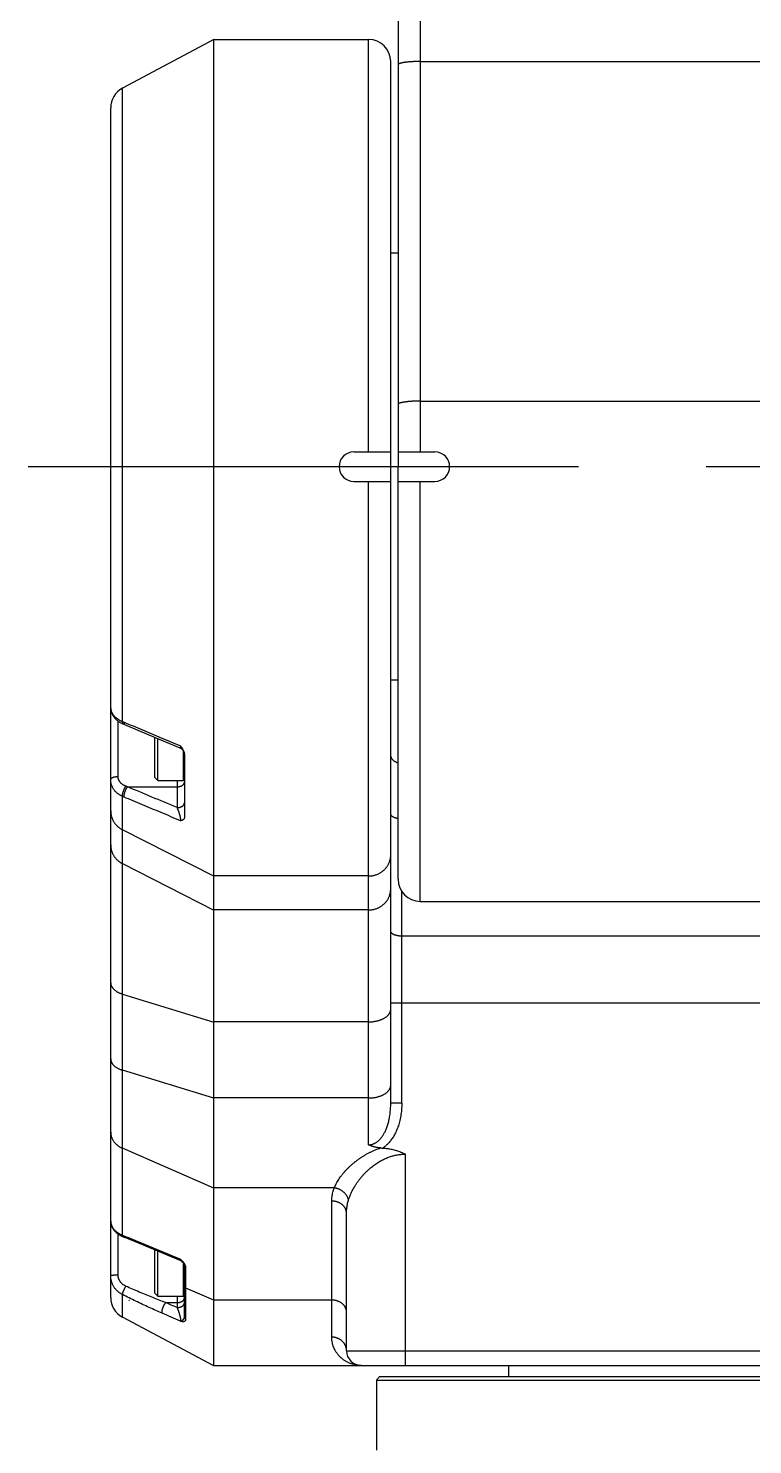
# Model space of a CAD drawing. Extents: x 0 to 4205, y 0 to 2970.
# Drawn here: x 962.4 to 1060.7, y 563.4 to 755.7 of the extents above; entities that cross this region are included whole.
import ezdxf

# ---------------------------------------------------------------- set-up
doc = ezdxf.new("R2010")
doc.units = 0
doc.header["$LTSCALE"] = 231.275
doc.linetypes.add('CENTER', pattern=[0.6, 0.375, -0.075, 0.075, -0.075])
doc.layers.get('0').update_dxf_attribs({"linetype": 'CONTINUOUS'})
doc.layers.add('DEFAULT_1', color=7, linetype='CENTER')

msp = doc.modelspace()

# ---------------------------------------------------------------- linework, layer by layer
for p, q in [((1015.5995, 793.5938), (1015.5995, 698.1674)), ((1012.5995, 780.5205), (1012.5995, 698.1674)), ((987.5995, 754.1323), (975.191, 747.5346)), ((987.5995, 574.1323), (987.5995, 754.1674)), ((987.5995, 754.1674), (1008.5995, 754.1674)), ((1008.5995, 698.1674), (1008.5995, 754.1674)), ((1011.5995, 609.7851), (1011.5995, 751.1674)), ((1015.5995, 751.1673), (1129.5995, 751.1673)), ((975.191, 661.5845), (975.191, 747.5346)), ((973.5995, 583.3788), (973.5995, 744.8858)), ((1012.5995, 725.1674), (1011.5995, 725.1674)), ((1015.5995, 705.0687), (1129.5995, 705.0687)), ((1006.5995, 698.1674), (1011.5995, 698.1674)), ((1012.5997, 698.1674), (1017.5995, 698.1674)), ((1012.5995, 640.1674), (1012.5995, 696.1674)), ((1006.5995, 694.1674), (1011.5995, 694.1674)), ((1008.5994, 604.1188), (1008.5995, 694.1674)), ((1012.5997, 694.1674), (1017.5995, 694.1674)), ((1015.5995, 637.1674), (1015.5995, 694.1674)), ((1012.5995, 667.1674), (1011.5995, 667.1674)), ((974.5995, 654.1156), (974.5995, 661.6358)), ((975.2776, 661.2542), (975.4922, 661.1646)), ((975.4922, 661.1646), (978.7845, 659.7808)), ((978.7845, 659.7808), (982.9865, 658.0163)), ((979.5995, 653.9888), (979.5995, 659.4385)), ((979.9995, 653.5888), (979.9995, 659.2705)), ((983.4995, 653.5888), (983.4995, 657.5301)), ((983.5995, 657.0944), (983.5991, 657.1223)), ((983.5995, 657.0944), (983.5995, 648.5648)), ((979.5995, 653.9888), (979.9995, 653.5888)), ((975.8798, 652.716), (982.5995, 652.716)), ((979.9995, 653.5888), (983.4995, 653.5888)), ((982.5995, 653.5888), (982.5995, 649.8929)), ((975.191, 591.8511), (975.191, 651.4158)), ((987.5995, 640.5727), (975.191, 646.8927)), ((975.191, 642.2835), (987.5995, 635.9635)), ((1008.5995, 640.6078), (987.5995, 640.6078)), ((1013.0995, 609.7851), (1013.0995, 638.5093)), ((1015.5995, 637.1674), (1129.5995, 637.1674)), ((1008.5995, 635.9986), (987.5995, 635.9986)), ((1132.0995, 632.4456), (1013.0995, 632.4456)), ((975.191, 624.5868), (987.5995, 620.7724)), ((1133.5995, 623.3658), (1011.5995, 623.3658)), ((1008.5995, 620.8075), (987.5995, 620.8075)), ((987.5995, 610.4396), (975.191, 614.254)), ((1008.5995, 610.4748), (987.5995, 610.4748)), ((1013.0995, 609.7851), (1011.5995, 609.7851)), ((987.5995, 598.2297), (975.191, 603.6553)), ((1013.5995, 574.1674), (1013.5995, 602.8551)), ((1003.9372, 598.2648), (987.5995, 598.2648)), ((1003.5995, 578.0136), (1003.5995, 596.4819)), ((1005.5995, 576.1674), (1005.5995, 594.8372)), ((974.5995, 586.4651), (974.5995, 592.0207)), ((975.2967, 591.6458), (975.559, 591.5426)), ((975.559, 591.5426), (975.8368, 591.4317)), ((975.8368, 591.4317), (976.116, 591.3187)), ((976.116, 591.3187), (976.3966, 591.2035)), ((976.3966, 591.2035), (982.9837, 588.4621)), ((976.439, 591.3476), (983.0689, 588.5883)), ((979.5995, 583.9761), (979.5995, 589.8706)), ((979.9995, 583.5761), (979.9995, 589.7041)), ((983.4995, 583.5761), (983.4995, 587.9796)), ((983.5995, 580.7589), (983.5995, 587.6611)), ((983.8117, 580.4373), (983.8117, 587.3707)), ((987.5995, 583.015), (983.8117, 584.6712)), ((975.191, 580.73), (975.191, 583.7974)), ((976.0995, 582.973), (976.0995, 583.0267)), ((976.15, 582.973), (976.0995, 582.973)), ((979.5995, 583.9761), (979.9995, 583.5761)), ((979.9995, 583.5761), (983.4995, 583.5761)), ((981.0498, 582.7033), (982.5995, 582.7033)), ((982.5995, 583.5761), (982.5995, 582.0325)), ((1003.5995, 583.0501), (987.5995, 583.0501)), ((987.5995, 574.1323), (975.191, 580.73)), ((1005.5995, 576.1674), (1070.5995, 576.1674)), ((987.5995, 574.1674), (1157.5995, 574.1674)), ((1027.5995, 574.1674), (1027.5995, 572.6674)), ((1009.6576, 572.1671), (1070.5995, 572.1674)), ((1009.6576, 572.1671), (1009.6576, 562.6674)), ((1010.0996, 572.6674), (1122.2287, 572.6674))]:
    msp.add_line(p, q)
for points in [[(973.5995, 663.4089), (973.5997, 663.3819), (973.6009, 663.3371), (973.6033, 663.292), (973.6069, 663.2467), (973.6116, 663.2012), (973.6176, 663.1555), (973.6247, 663.1096), (973.6331, 663.0636), (973.6426, 663.0175), (973.6535, 662.9712), (973.6655, 662.9249), (973.6788, 662.8786), (973.6934, 662.8322), (973.7092, 662.7858), (973.7263, 662.7394), (973.7446, 662.6931), (973.7643, 662.6468), (973.7852, 662.6006), (973.8075, 662.5545), (973.831, 662.5085), (973.8559, 662.4626), (973.882, 662.4169), (973.9095, 662.3714), (973.9382, 662.3262), (973.9682, 662.2813), (973.9995, 662.2367), (974.032, 662.1925), (974.0658, 662.1487), (974.1007, 662.1054), (974.1368, 662.0626), (974.174, 662.0203), (974.2123, 661.9786), (974.2517, 661.9374), (974.2922, 661.8969), (974.3338, 661.857), (974.3764, 661.8178), (974.4201, 661.7792), (974.4647, 661.7413), (974.5103, 661.7042), (974.5568, 661.6678), (974.6043, 661.6321), (974.6527, 661.5973), (974.7019, 661.5633), (974.7519, 661.5301), (974.8028, 661.4978), (974.8544, 661.4663), (974.9068, 661.4358), (974.9598, 661.4061), (975.0136, 661.3774), (975.068, 661.3496), (975.1231, 661.3229), (975.1787, 661.2971), (975.2348, 661.2722), (975.2776, 661.2542)], [(982.9865, 658.0163), (982.996, 658.0123), (983.0201, 658.0015), (983.0439, 657.9901), (983.0674, 657.978), (983.0906, 657.9653), (983.1135, 657.952), (983.1359, 657.9382), (983.1581, 657.9237), (983.1798, 657.9086), (983.2011, 657.893), (983.222, 657.8768), (983.2425, 657.8601), (983.2625, 657.8429), (983.282, 657.8251), (983.3011, 657.8068), (983.3197, 657.788), (983.3378, 657.7687), (983.3553, 657.749), (983.3724, 657.7288), (983.3889, 657.7081), (983.4048, 657.687), (983.4202, 657.6656), (983.435, 657.6437), (983.4492, 657.6214), (983.4629, 657.5988), (983.4759, 657.5758), (983.4883, 657.5524), (983.5001, 657.5288), (983.5113, 657.5048), (983.5218, 657.4806), (983.5317, 657.4561), (983.5409, 657.4313), (983.5495, 657.4063), (983.5574, 657.3811), (983.5647, 657.3557), (983.5712, 657.3301), (983.5771, 657.3043), (983.5824, 657.2784), (983.5869, 657.2524), (983.5907, 657.2262), (983.5938, 657.2), (983.5963, 657.1737), (983.598, 657.1473), (983.5991, 657.1223)], [(973.5995, 593.7538), (973.5997, 593.7264), (973.601, 593.6816), (973.6035, 593.6366), (973.6072, 593.5913), (973.6121, 593.5459), (973.6182, 593.5002), (973.6256, 593.4545), (973.6342, 593.4086), (973.644, 593.3626), (973.6551, 593.3166), (973.6675, 593.2705), (973.6812, 593.2245), (973.6961, 593.1784), (973.7123, 593.1324), (973.7299, 593.0865), (973.7487, 593.0406), (973.7688, 592.9948), (973.7902, 592.9492), (973.8129, 592.9038), (973.8369, 592.8585), (973.8622, 592.8134), (973.8888, 592.7685), (973.9167, 592.7239), (973.946, 592.6796), (973.9764, 592.6357), (974.0082, 592.5921), (974.0411, 592.549), (974.0753, 592.5063), (974.1107, 592.4642), (974.1472, 592.4225), (974.1849, 592.3814), (974.2237, 592.3409), (974.2636, 592.3009), (974.3046, 592.2617), (974.3466, 592.223), (974.3896, 592.1851), (974.4337, 592.1479), (974.4787, 592.1114), (974.5246, 592.0757), (974.5714, 592.0407), (974.6192, 592.0065), (974.6678, 591.9732), (974.7173, 591.9406), (974.7675, 591.9089), (974.8186, 591.878), (974.8705, 591.848), (974.9231, 591.8188), (974.9765, 591.7905), (975.0306, 591.7632), (975.0853, 591.7367), (975.1408, 591.7112), (975.1968, 591.6866), (975.2535, 591.663), (975.2967, 591.6458)], [(983.4418, 588.0777), (983.4468, 588.0699), (983.4602, 588.0482), (983.473, 588.0269), (983.4851, 588.0058), (983.4966, 587.9851), (983.5073, 587.9647), (983.5174, 587.9447), (983.5269, 587.9252), (983.5357, 587.906), (983.5439, 587.8873), (983.5514, 587.869), (983.5584, 587.8511), (983.5647, 587.8338), (983.5705, 587.8168), (983.5757, 587.8004), (983.5803, 587.7845), (983.5844, 587.7691), (983.5879, 587.7542), (983.591, 587.7398), (983.5935, 587.7261), (983.5955, 587.7129), (983.5971, 587.7004), (983.5983, 587.6885), (983.599, 587.6772), (983.5994, 587.6667), (983.5995, 587.6611)]]:
    msp.add_lwpolyline(points)
for centre, radius, start, end in [((1008.5995, 751.1674), 3, 0, 90), ((976.5995, 744.8858), 3, 118, 180), ((1006.5995, 696.1674), 2, 90, 270), ((1017.5995, 696.1674), 2, 270, 90), ((983.4995, 653.6888), 0.1, 270, 360), ((1015.5995, 640.1674), 3, 180, 270), ((982.5995, 587.5388), 1, 32.610944, 67.402955), ((976.5995, 583.3788), 3, 180, 242), ((983.4995, 583.6761), 0.1, 270, 360), ((1007.5995, 576.1674), 2, 180, 270)]:
    msp.add_arc(centre, radius, start, end)
for points, start_tangent, end_tangent in [([(1015.5995, 751.1673), (1015.4312, 751.1666), (1015.2636, 751.1645), (1015.0969, 751.1609), (1014.9319, 751.1559), (1014.7689, 751.1496), (1014.6086, 751.1419), (1014.4514, 751.1328), (1014.2978, 751.1225), (1014.1483, 751.1108), (1014.0034, 751.0979), (1013.8634, 751.0838), (1013.729, 751.0686), (1013.6004, 751.0522), (1013.4781, 751.0347), (1013.3625, 751.0163), (1013.254, 750.9969), (1013.1528, 750.9766), (1013.0593, 750.9555), (1012.9738, 750.9336), (1012.8965, 750.9111), (1012.8278, 750.8879), (1012.7678, 750.8642), (1012.7167, 750.84), (1012.6747, 750.8154), (1012.6418, 750.7905), (1012.6183, 750.7654), (1012.6042, 750.7401), (1012.5995, 750.7147)], (-1, 0), (0, -1)), ([(1015.5995, 705.0687), (1015.4312, 705.068), (1015.2636, 705.0659), (1015.0969, 705.0623), (1014.9319, 705.0574), (1014.7689, 705.051), (1014.6086, 705.0433), (1014.4514, 705.0343), (1014.2978, 705.0239), (1014.1483, 705.0122), (1014.0034, 704.9993), (1013.8634, 704.9852), (1013.729, 704.97), (1013.6004, 704.9536), (1013.4781, 704.9362), (1013.3625, 704.9177), (1013.254, 704.8983), (1013.1528, 704.878), (1013.0593, 704.8569), (1012.9738, 704.835), (1012.8965, 704.8125), (1012.8278, 704.7893), (1012.7678, 704.7656), (1012.7167, 704.7414), (1012.6747, 704.7168), (1012.6418, 704.6919), (1012.6183, 704.6668), (1012.6042, 704.6415), (1012.5995, 704.6161)], (-1, 0), (0, -1)), ([(1012.5997, 698.1674), (1012.5995, 697.5009), (1012.5995, 696.8342), (1012.5995, 696.1674)], (-0.00042479, -0.99999991), (0, -1)), ([(973.5995, 663.4088), (973.6048, 663.2945), (973.6209, 663.1794), (973.6476, 663.0638), (973.6849, 662.9481), (973.7326, 662.8327), (973.7906, 662.7182), (973.8588, 662.6049), (973.937, 662.4934), (974.0248, 662.3841), (974.1221, 662.2776), (974.2285, 662.1743), (974.3436, 662.0748), (974.467, 661.9796), (974.5982, 661.8891), (974.7368, 661.804), (974.8822, 661.7245), (975.0338, 661.6512), (975.191, 661.5845)], (0.00000475, -1), (0.92970216, -0.36831223)), ([(975.191, 661.5845), (975.1876, 661.5258), (975.1876, 661.4718), (975.191, 661.4229), (975.1978, 661.3795), (975.208, 661.3418), (975.2214, 661.3101), (975.2379, 661.2846), (975.2575, 661.2656), (975.2776, 661.2542)], (-0.08346973, -0.99651031), (0.92351987, -0.38355059)), ([(975.191, 661.5845), (975.2642, 661.554), (975.3373, 661.5234), (975.4103, 661.4927)], (0.9234392, -0.38374478), (0.92146336, -0.38846527)), ([(975.4103, 661.4927), (975.4065, 661.4366), (975.4058, 661.3847), (975.4082, 661.3375), (975.4138, 661.2953), (975.4225, 661.2583), (975.4342, 661.2268), (975.4489, 661.201), (975.4664, 661.181), (975.4867, 661.1671), (975.4922, 661.1646)], (-0.09217015, -0.99574327), (0.92213199, -0.38687543)), ([(975.4103, 661.4927), (977.8988, 660.4441), (980.4504, 659.3696), (983.0694, 658.2676)], (0.92146336, -0.38846529), (0.92177278, -0.38773049)), ([(983.0689, 658.2678), (983.0717, 658.2244), (983.0729, 658.1845), (983.0723, 658.1483), (983.07, 658.1159), (983.066, 658.0876), (983.0602, 658.0635), (983.0526, 658.0437), (983.0433, 658.0285), (983.0321, 658.0179), (983.0192, 658.0122), (983.0045, 658.0114), (982.9879, 658.0157), (982.9865, 658.0163)], (0.0805278, -0.99675236), (-0.92223141, 0.38663836)), ([(983.5991, 657.1223), (983.596, 657.1774), (983.5858, 657.2636), (983.5685, 657.3527), (983.5441, 657.4447), (983.5126, 657.539), (983.4739, 657.6353), (983.4279, 657.7335), (983.374, 657.8343), (983.3118, 657.9378), (983.2408, 658.044), (983.1603, 658.1536), (983.0694, 658.2676)], (-0.02802725, 0.99960716), (-0.63943636, 0.76884403)), ([(1012.5994, 655.9276), (1012.5971, 655.9282), (1012.5019, 655.9594), (1012.4094, 655.9959), (1012.3201, 656.0375), (1012.2344, 656.084), (1012.1528, 656.1353), (1012.0756, 656.1912), (1012.0032, 656.2512), (1011.9359, 656.3152), (1011.874, 656.3829), (1011.8178, 656.4539), (1011.7676, 656.5279), (1011.7236, 656.6046), (1011.6861, 656.6835), (1011.6551, 656.7645), (1011.6308, 656.847), (1011.6134, 656.9307), (1011.603, 657.0151), (1011.5995, 657.1)], (-0.959626, 0.28127911), (0, 1)), ([(973.5995, 653.6909), (973.6029, 653.7259), (973.6131, 653.7608), (973.6301, 653.7951), (973.6536, 653.8288), (973.6837, 653.8615), (973.72, 653.893), (973.7623, 653.9232), (973.8103, 653.9517), (973.8637, 653.9785), (973.9222, 654.0034), (973.9852, 654.026), (974.0525, 654.0464), (974.1235, 654.0644), (974.1978, 654.0798), (974.2748, 654.0926), (974.354, 654.1026), (974.4349, 654.1098), (974.5169, 654.1142), (974.5995, 654.1156)], (0, 1), (1, 0)), ([(975.191, 651.4158), (975.0338, 651.4897), (974.8822, 651.5715), (974.7368, 651.6611), (974.5982, 651.7582), (974.467, 651.8625), (974.3436, 651.9736), (974.2285, 652.0913), (974.1221, 652.215), (974.0248, 652.3444), (973.937, 652.479), (973.8588, 652.6185), (973.7906, 652.7624), (973.7326, 652.9101), (973.6849, 653.0613), (973.6476, 653.2155), (973.6209, 653.3722), (973.6048, 653.5308), (973.5995, 653.6909)], (-0.91642258, 0.400212), (-0.00000112, 1)), ([(975.6605, 652.797), (975.5557, 652.8389), (975.4546, 652.8855), (975.3577, 652.9365), (975.2653, 652.9919), (975.1778, 653.0515), (975.0956, 653.1151), (975.0188, 653.1827), (974.9479, 653.2539), (974.883, 653.3285), (974.8245, 653.4064), (974.7724, 653.4872), (974.7269, 653.5708), (974.6882, 653.6569), (974.6564, 653.7453), (974.6315, 653.8356), (974.6137, 653.9276), (974.603, 654.0211), (974.5995, 654.1156)], (-0.93743407, 0.34816283), (-0.00000535, 1)), ([(975.191, 651.4158), (975.1876, 651.4626), (975.1876, 651.5147), (975.191, 651.5716), (975.1978, 651.6328), (975.208, 651.6981), (975.2214, 651.7668), (975.2379, 651.8386), (975.2575, 651.9128), (975.28, 651.989), (975.3052, 652.0666), (975.333, 652.1451), (975.3632, 652.2238), (975.3955, 652.3022), (975.4297, 652.3798), (975.4656, 652.456), (975.5028, 652.5302), (975.5413, 652.6019), (975.5805, 652.6706), (975.6204, 652.7358), (975.6605, 652.797)], (-0.11481389, 0.99338702), (0.562379, 0.82687959)), ([(975.4103, 651.3233), (975.4065, 651.3684), (975.4058, 651.4183), (975.4082, 651.4726), (975.4138, 651.5311), (975.4225, 651.5932), (975.4342, 651.6587), (975.4489, 651.727), (975.4664, 651.7978), (975.4867, 651.8704), (975.5095, 651.9446), (975.5349, 652.0197), (975.5625, 652.0953), (975.5922, 652.1709), (975.6238, 652.246), (975.6571, 652.32), (975.6919, 652.3925), (975.728, 652.463), (975.765, 652.5311), (975.8029, 652.5962), (975.8412, 652.658), (975.8798, 652.716)], (-0.12553319, 0.99208942), (0.56769158, 0.82324132)), ([(975.8798, 652.716), (975.8068, 652.7429), (975.7337, 652.7699), (975.6605, 652.797)], (-0.93849657, 0.34528856), (-0.93743442, 0.3481619)), ([(982.5995, 649.8929), (979.1836, 651.3274), (975.8798, 652.716)], (-0.92205064, 0.38706925), (-0.92182529, 0.38760565)), ([(982.5995, 652.716), (982.682, 652.7181), (982.764, 652.7245), (982.8449, 652.7351), (982.9242, 652.7498), (983.0012, 652.7686), (983.0754, 652.7913), (983.1464, 652.8177), (983.2137, 652.8477), (983.2767, 652.8811), (983.3352, 652.9176), (983.3886, 652.957), (983.4366, 652.999), (983.4789, 653.0433), (983.5152, 653.0897), (983.5453, 653.1378), (983.5689, 653.1873), (983.5858, 653.2378), (983.596, 653.2891), (983.5995, 653.3407)], (1, 0), (0, 1)), ([(975.4103, 651.3233), (975.3373, 651.354), (975.2642, 651.3848), (975.191, 651.4158)], (-0.9220663, 0.38703196), (-0.92073154, 0.39019666)), ([(983.0689, 648.1114), (980.4502, 649.209), (977.8987, 650.2791), (975.4103, 651.3233)], (-0.92228875, 0.38650157), (-0.92206629, 0.38703198)), ([(982.5995, 649.8929), (982.682, 649.895), (982.764, 649.9014), (982.8449, 649.912), (982.9242, 649.9267), (983.0012, 649.9455), (983.0754, 649.9682), (983.1464, 649.9946), (983.2137, 650.0246), (983.2767, 650.058), (983.3352, 650.0945), (983.3886, 650.1339), (983.4366, 650.1759), (983.4789, 650.2203), (983.5152, 650.2666), (983.5453, 650.3147), (983.5689, 650.3642), (983.5858, 650.4148), (983.596, 650.466), (983.5995, 650.5176)], (1, 0), (0, 1)), ([(982.5995, 649.8929), (982.6333, 649.8138), (982.6668, 649.7321), (982.6999, 649.6483), (982.7324, 649.563), (982.7641, 649.4766), (982.7947, 649.3897), (982.8242, 649.303), (982.8523, 649.2168), (982.879, 649.1317), (982.9041, 649.048), (982.9277, 648.9661), (982.9495, 648.8864), (982.9696, 648.8093), (982.9879, 648.7348), (983.0045, 648.6633), (983.0192, 648.5949), (983.0322, 648.5298), (983.0433, 648.4682), (983.0526, 648.41), (983.0602, 648.3556), (983.066, 648.305), (983.07, 648.2582), (983.0723, 648.2154), (983.0729, 648.1766), (983.0717, 648.1419), (983.0689, 648.1114)], (0.39988482, -0.9165654), (-0.12654095, -0.99196138)), ([(973.5995, 649.4301), (973.6049, 649.2575), (973.6211, 649.0854), (973.6481, 648.9146), (973.6858, 648.7457), (973.734, 648.5793), (973.7925, 648.4159), (973.8612, 648.2562), (973.9398, 648.1007), (974.028, 647.95), (974.1254, 647.8047), (974.2318, 647.6653), (974.3468, 647.5322), (974.4699, 647.406), (974.6007, 647.2871), (974.7387, 647.1759), (974.8835, 647.0729), (975.0344, 646.9784), (975.191, 646.8927)], (0, -1), (0.89107429, -0.45385748)), ([(983.5995, 648.5648), (983.596, 648.5065), (983.5857, 648.4512), (983.5685, 648.3992), (983.5441, 648.3506), (983.5126, 648.3058), (983.4739, 648.265), (983.4279, 648.2283), (983.3742, 648.1959), (983.3121, 648.1678), (983.2409, 648.1442), (983.16, 648.1253), (983.0689, 648.1114)], (0.00000137, -1), (-0.99301342, -0.11800149)), ([(1012.5995, 648.3944), (1012.5971, 648.3948), (1012.5019, 648.4119), (1012.4094, 648.4318), (1012.3201, 648.4546), (1012.2344, 648.4801), (1012.1528, 648.5082), (1012.0756, 648.5388), (1012.0032, 648.5717), (1011.9359, 648.6067), (1011.874, 648.6438), (1011.8178, 648.6826), (1011.7676, 648.7232), (1011.7236, 648.7652), (1011.6861, 648.8084), (1011.6551, 648.8527), (1011.6308, 648.8979), (1011.6134, 648.9437), (1011.603, 648.99), (1011.5995, 649.0365)], (-0.98736179, 0.15848251), (0, 1)), ([(973.5995, 644.8209), (973.6049, 644.6483), (973.6211, 644.4762), (973.6481, 644.3054), (973.6858, 644.1365), (973.734, 643.9701), (973.7925, 643.8067), (973.8612, 643.647), (973.9398, 643.4915), (974.028, 643.3408), (974.1254, 643.1955), (974.2318, 643.056), (974.3468, 642.923), (974.4699, 642.7967), (974.6007, 642.6778), (974.7387, 642.5667), (974.8835, 642.4637), (975.0344, 642.3692), (975.191, 642.2835)], (0, -1), (0.89107429, -0.45385748)), ([(1008.5995, 640.6078), (1008.7739, 640.6127), (1008.9477, 640.6272), (1009.1204, 640.6515), (1009.2913, 640.6853), (1009.4599, 640.7285), (1009.6255, 640.7811), (1009.7877, 640.8428), (1009.9459, 640.9135), (1010.0995, 640.9928), (1010.248, 641.0806), (1010.3909, 641.1765), (1010.5278, 641.2801), (1010.6582, 641.3913), (1010.7816, 641.5095), (1010.8976, 641.6343), (1011.0058, 641.7655), (1011.1059, 641.9024), (1011.1975, 642.0447), (1011.2804, 642.1918), (1011.3541, 642.3433), (1011.4185, 642.4987), (1011.4734, 642.6574), (1011.5186, 642.8188), (1011.5539, 642.9825), (1011.5792, 643.1479), (1011.5944, 643.3145), (1011.5995, 643.4816)], (1, 0), (0, 1)), ([(1008.5995, 635.9986), (1008.7739, 636.0034), (1008.9477, 636.018), (1009.1204, 636.0422), (1009.2913, 636.076), (1009.4599, 636.1193), (1009.6255, 636.1719), (1009.7877, 636.2336), (1009.9459, 636.3043), (1010.0995, 636.3836), (1010.248, 636.4714), (1010.3909, 636.5672), (1010.5278, 636.6709), (1010.6582, 636.7821), (1010.7816, 636.9003), (1010.8976, 637.0251), (1011.0058, 637.1563), (1011.1059, 637.2932), (1011.1975, 637.4355), (1011.2804, 637.5826), (1011.3541, 637.7341), (1011.4185, 637.8895), (1011.4734, 638.0481), (1011.5186, 638.2096), (1011.5539, 638.3733), (1011.5792, 638.5387), (1011.5944, 638.7053), (1011.5995, 638.8724)], (1, 0), (0, 1)), ([(1013.0995, 632.4456), (1012.9971, 632.4472), (1012.8952, 632.452), (1012.7943, 632.4599), (1012.6948, 632.4709), (1012.5971, 632.485), (1012.5019, 632.502), (1012.4094, 632.522), (1012.3201, 632.5448), (1012.2344, 632.5703), (1012.1528, 632.5984), (1012.0756, 632.6289), (1012.0032, 632.6618), (1011.9359, 632.6969), (1011.874, 632.7339), (1011.8178, 632.7728), (1011.7676, 632.8133), (1011.7236, 632.8553), (1011.6861, 632.8986), (1011.6551, 632.9429), (1011.6308, 632.9881), (1011.6134, 633.0339), (1011.603, 633.0802), (1011.5995, 633.1266)], (-1, 0), (0, 1)), ([(973.5995, 626.1182), (973.6049, 626.014), (973.6211, 625.9102), (973.6481, 625.8071), (973.6858, 625.7051), (973.734, 625.6047), (973.7925, 625.5061), (973.8612, 625.4097), (973.9398, 625.3158), (974.028, 625.2249), (974.1254, 625.1372), (974.2318, 625.053), (974.3468, 624.9727), (974.4699, 624.8965), (974.6007, 624.8248), (974.7387, 624.7577), (974.8835, 624.6955), (975.0344, 624.6385), (975.191, 624.5868)], (0, -1), (0.95585583, -0.29383607)), ([(1008.5995, 620.8075), (1008.7739, 620.8104), (1008.9477, 620.8192), (1009.1204, 620.8338), (1009.2913, 620.8542), (1009.4599, 620.8804), (1009.6255, 620.9121), (1009.7877, 620.9493), (1009.9459, 620.992), (1010.0995, 621.0399), (1010.248, 621.0928), (1010.3909, 621.1507), (1010.5278, 621.2133), (1010.6582, 621.2803), (1010.7816, 621.3517), (1010.8976, 621.4271), (1011.0058, 621.5062), (1011.1059, 621.5888), (1011.1975, 621.6747), (1011.2804, 621.7635), (1011.3541, 621.855), (1011.4185, 621.9487), (1011.4734, 622.0445), (1011.5186, 622.1419), (1011.5539, 622.2408), (1011.5792, 622.3406), (1011.5944, 622.4411), (1011.5995, 622.5419)], (1, 0), (0, 1)), ([(973.5995, 615.7855), (973.6049, 615.6813), (973.6211, 615.5774), (973.6481, 615.4744), (973.6858, 615.3724), (973.734, 615.2719), (973.7925, 615.1733), (973.8612, 615.0769), (973.9398, 614.9831), (974.028, 614.8922), (974.1254, 614.8045), (974.2318, 614.7203), (974.3468, 614.64), (974.4699, 614.5638), (974.6007, 614.492), (974.7387, 614.4249), (974.8835, 614.3628), (975.0344, 614.3057), (975.191, 614.254)], (0, -1), (0.95585583, -0.29383607)), ([(1008.5995, 610.4748), (1008.7739, 610.4777), (1008.9477, 610.4865), (1009.1204, 610.5011), (1009.2913, 610.5215), (1009.4599, 610.5476), (1009.6255, 610.5794), (1009.7877, 610.6166), (1009.9459, 610.6592), (1010.0995, 610.7071), (1010.248, 610.7601), (1010.3909, 610.818), (1010.5278, 610.8805), (1010.6582, 610.9476), (1010.7816, 611.019), (1010.8976, 611.0943), (1011.0058, 611.1735), (1011.1059, 611.2561), (1011.1975, 611.342), (1011.2804, 611.4308), (1011.3541, 611.5222), (1011.4185, 611.616), (1011.4734, 611.7118), (1011.5186, 611.8092), (1011.5539, 611.908), (1011.5792, 612.0078), (1011.5944, 612.1083), (1011.5995, 612.2092)], (1, 0), (0, 1)), ([(1008.5994, 604.1188), (1008.7103, 604.1224), (1008.8219, 604.1332), (1008.9344, 604.1515), (1009.0478, 604.1776), (1009.1623, 604.2117), (1009.2777, 604.2544), (1009.3941, 604.306), (1009.5114, 604.367), (1009.6295, 604.438), (1009.7482, 604.5194), (1009.8671, 604.6117), (1009.9855, 604.7151), (1010.1031, 604.8297), (1010.2196, 604.9562), (1010.3349, 605.0952), (1010.4487, 605.2472), (1010.5605, 605.4129), (1010.6699, 605.5926), (1010.7764, 605.787), (1010.8797, 605.9968), (1010.9789, 606.2223), (1011.0735, 606.4638), (1011.1628, 606.7219), (1011.2461, 606.9969), (1011.3227, 607.2889), (1011.3915, 607.5978), (1011.4519, 607.9233), (1011.5031, 608.2656), (1011.5443, 608.624), (1011.5745, 608.9969), (1011.5931, 609.3839), (1011.5995, 609.7851)], (1, 0.0000027), (-0.00000014, 1)), ([(1013.0995, 609.7851), (1013.0901, 609.3264), (1013.0625, 608.8798), (1013.0177, 608.4473), (1012.9568, 608.0305), (1012.8808, 607.6307), (1012.7911, 607.2486), (1012.6888, 606.885), (1012.5751, 606.5402), (1012.4513, 606.2144), (1012.3185, 605.9075), (1012.1778, 605.6194), (1012.0302, 605.3499), (1011.8766, 605.0984), (1011.718, 604.8645), (1011.555, 604.6478), (1011.3885, 604.4477), (1011.219, 604.2635), (1011.0471, 604.0948), (1010.8733, 603.9408), (1010.6981, 603.8011), (1010.5254, 603.6774)], (0.00000065, -1), (-0.82797124, -0.56077056)), ([(973.5995, 605.8335), (973.6049, 605.6853), (973.6211, 605.5376), (973.6481, 605.391), (973.6858, 605.246), (973.734, 605.1031), (973.7925, 604.9628), (973.8612, 604.8257), (973.9398, 604.6922), (974.028, 604.5629), (974.1254, 604.4381), (974.2318, 604.3184), (974.3468, 604.2042), (974.4699, 604.0958), (974.6007, 603.9938), (974.7387, 603.8983), (974.8835, 603.8099), (975.0344, 603.7288), (975.191, 603.6553)], (0, -1), (0.91624174, -0.40062586)), ([(1003.9372, 598.2648), (1004.0615, 598.5524), (1004.2053, 598.8431), (1004.3684, 599.1361), (1004.5504, 599.4303), (1004.7509, 599.7245), (1004.9691, 600.0174), (1005.2042, 600.3077), (1005.4551, 600.5938), (1005.7206, 600.8745), (1005.9996, 601.1485), (1006.2904, 601.4145), (1006.5918, 601.6712), (1006.9024, 601.9178), (1007.2204, 602.1531), (1007.5445, 602.3764), (1007.8735, 602.5873), (1008.2062, 602.7854), (1008.5415, 602.9704), (1008.8784, 603.1422), (1009.2157, 603.3006), (1009.5524, 603.4456), (1009.8874, 603.5772), (1010.2197, 603.6958)], (0.37207892, 0.9282011), (0.94710103, 0.32093557)), ([(1010.2197, 603.6958), (1010.0479, 603.7103), (1009.8777, 603.7311), (1009.7096, 603.7579), (1009.5439, 603.7907), (1009.3804, 603.8297), (1009.2194, 603.8748), (1009.0611, 603.926), (1008.9053, 603.9835), (1008.7516, 604.0476), (1008.5994, 604.1188)], (-0.99780429, 0.06623134), (-0.89655824, 0.44292586)), ([(1010.2197, 603.6958), (1010.3786, 603.6855), (1010.5254, 603.6774)], (0.9978043, -0.06623118), (0.99890835, -0.0467131)), ([(1010.5254, 603.6774), (1010.8312, 603.6566), (1011.1377, 603.6227), (1011.4444, 603.5756), (1011.7505, 603.5153), (1012.0563, 603.4416), (1012.3623, 603.3541), (1012.6689, 603.2524), (1012.9767, 603.1359), (1013.2865, 603.0039), (1013.5995, 602.8551)], (0.99890835, -0.0467131), (0.89439364, -0.44728069)), ([(1005.8696, 596.6201), (1005.9715, 596.9261), (1006.0898, 597.2355), (1006.2241, 597.5473), (1006.3743, 597.8603), (1006.5399, 598.1732), (1006.7203, 598.4845), (1006.9147, 598.7928), (1007.1221, 599.0963), (1007.3416, 599.3937), (1007.5721, 599.6834), (1007.8123, 599.9641), (1008.061, 600.2344), (1008.3171, 600.4934), (1008.579, 600.7399), (1008.8457, 600.9731), (1009.1161, 601.1927), (1009.3892, 601.3982), (1009.6643, 601.5894), (1009.9402, 601.7661), (1010.2161, 601.9282), (1010.4911, 602.0758), (1010.7643, 602.2089), (1011.0348, 602.328), (1011.3023, 602.4333), (1011.5664, 602.5254), (1011.8276, 602.6052), (1012.0863, 602.6731), (1012.343, 602.7298), (1012.5979, 602.7756), (1012.8509, 602.8107), (1013.1021, 602.8355), (1013.3516, 602.8503), (1013.5995, 602.8551)], (0.29466322, 0.95560116), (1, 0.00000147)), ([(1003.5995, 596.4819), (1003.609, 596.7839), (1003.6375, 597.0848), (1003.6848, 597.384), (1003.7507, 597.6808), (1003.8349, 597.9746), (1003.9372, 598.2648)], (0.0000005, 1), (0.35965091, 0.93308693)), ([(1005.8696, 596.6201), (1005.8471, 596.7276), (1005.8165, 596.8347), (1005.7781, 596.9409), (1005.7319, 597.0457), (1005.6783, 597.1487), (1005.6173, 597.2496), (1005.5494, 597.3478), (1005.4747, 597.4429), (1005.3935, 597.5346), (1005.3062, 597.6225), (1005.2133, 597.7062), (1005.1149, 597.7853), (1005.0117, 597.8596), (1004.9039, 597.9287), (1004.7921, 597.9923), (1004.6768, 598.0501), (1004.5583, 598.102), (1004.4372, 598.1476), (1004.314, 598.1869), (1004.1893, 598.2196), (1004.0635, 598.2456), (1003.9372, 598.2648)], (-0.16977201, 0.98548337), (-0.992304, 0.12382558)), ([(1005.5995, 594.8372), (1005.5952, 594.9448), (1005.5823, 595.0519), (1005.561, 595.158), (1005.5313, 595.2629), (1005.4933, 595.3659), (1005.4472, 595.4666), (1005.3932, 595.5646), (1005.3315, 595.6595), (1005.2624, 595.7509), (1005.1862, 595.8384), (1005.1031, 595.9216), (1005.0137, 596.0002), (1004.9181, 596.0737), (1004.817, 596.142), (1004.7106, 596.2047), (1004.5995, 596.2615), (1004.484, 596.3123), (1004.3648, 596.3567), (1004.2423, 596.3946), (1004.1171, 596.4258), (1003.9896, 596.4503), (1003.8605, 596.4678), (1003.7303, 596.4784), (1003.5995, 596.4819)], (0, 1), (-1, 0)), ([(1005.5995, 594.8372), (1005.6071, 595.1392), (1005.6299, 595.4402), (1005.6677, 595.7393), (1005.7205, 596.0361), (1005.7878, 596.3299), (1005.8696, 596.6201)], (0.0000003, 1), (0.29466311, 0.9556012)), ([(973.5995, 593.7539), (973.605, 593.6314), (973.6214, 593.5085), (973.6487, 593.3855), (973.6866, 593.263), (973.735, 593.1414), (973.7936, 593.0211), (973.8623, 592.9027), (973.9407, 592.7865), (974.0287, 592.6731), (974.1258, 592.5629), (974.2319, 592.4563), (974.3466, 592.3539), (974.4695, 592.256), (974.6001, 592.1632), (974.7381, 592.0759), (974.8829, 591.9945), (975.0341, 591.9195), (975.191, 591.8511)], (0.00000117, -1), (0.92649595, -0.37630474)), ([(975.191, 591.8511), (975.6068, 591.6869), (976.0228, 591.5191), (976.439, 591.3476)], (0.93146172, -0.36383934), (0.92323008, -0.38424759)), ([(975.191, 591.8511), (975.1981, 591.8035), (975.2084, 591.7614), (975.222, 591.7251), (975.2387, 591.6948), (975.2584, 591.6709), (975.281, 591.6534), (975.2967, 591.6458)], (0.1064411, -0.99431901), (0.93130713, -0.36423486)), ([(976.439, 591.3476), (976.4431, 591.3015), (976.4504, 591.2608), (976.461, 591.2258), (976.4747, 591.1967), (976.4914, 591.1739), (976.5111, 591.1573), (976.5243, 591.1505)], (0.04952924, -0.99877267), (0.92304867, -0.38468318)), ([(983.0689, 588.5883), (983.0664, 588.5571), (983.0621, 588.5297), (983.0561, 588.5063), (983.0483, 588.4872), (983.0388, 588.4727), (983.0275, 588.4628), (983.0145, 588.4577), (982.9998, 588.4575), (982.9837, 588.4621)], (-0.05168427, -0.99866348), (-0.9231444, 0.38445339)), ([(983.4418, 588.0777), (983.4275, 588.0997), (983.3912, 588.1534), (983.3567, 588.2019), (983.3243, 588.2462), (983.2941, 588.2865), (983.2658, 588.3239), (983.2396, 588.3582), (983.2155, 588.3898), (983.1929, 588.4195), (983.172, 588.4472), (983.1528, 588.4728), (983.135, 588.4967), (983.1183, 588.5195), (983.102, 588.5419), (983.0857, 588.5646), (983.0689, 588.5883)], (-0.5389285, 0.84235152), (-0.5756062, 0.81772703)), ([(983.8117, 587.3707), (983.8077, 587.4464), (983.7959, 587.5254), (983.7762, 587.6071), (983.7489, 587.691), (983.714, 587.7768), (983.6717, 587.864), (983.6231, 587.9509), (983.571, 588.0335), (983.5201, 588.1067), (983.4719, 588.1707), (983.4264, 588.2273), (983.3842, 588.2771), (983.3445, 588.3217), (983.3079, 588.3612), (983.2741, 588.3963), (983.2425, 588.4281), (983.2132, 588.4569), (983.1863, 588.4825), (983.1615, 588.5058), (983.138, 588.5273), (983.1152, 588.5478), (983.0924, 588.5679), (983.0689, 588.5883)], (-0.00000332, 1), (-0.75852499, 0.65164395)), ([(973.5995, 586.3778), (973.6029, 586.385), (973.6131, 586.3922), (973.6301, 586.3993), (973.6536, 586.4062), (973.6837, 586.4129), (973.72, 586.4194), (973.7623, 586.4256), (973.8103, 586.4315), (973.8637, 586.437), (973.9222, 586.4421), (973.9852, 586.4467), (974.0525, 586.4509), (974.1235, 586.4546), (974.1978, 586.4578), (974.2748, 586.4604), (974.354, 586.4625), (974.4349, 586.4639), (974.5169, 586.4648), (974.5995, 586.4651)], (0, 1), (1, 0)), ([(975.191, 583.7974), (975.0337, 583.8825), (974.8822, 583.9765), (974.7371, 584.0792), (974.5989, 584.1901), (974.468, 584.309), (974.345, 584.4354), (974.2303, 584.569), (974.1242, 584.7092), (974.0271, 584.8557), (973.9392, 585.008), (973.861, 585.1655), (973.7925, 585.328), (973.7341, 585.4949), (973.686, 585.6657), (973.6483, 585.8399), (973.6213, 586.017), (973.6049, 586.1966), (973.5995, 586.3778)], (-0.89337137, 0.44931904), (-0.00000266, 1)), ([(975.6605, 584.9252), (975.5556, 584.9753), (975.4546, 585.0307), (975.3579, 585.0912), (975.2658, 585.1567), (975.1785, 585.227), (975.0965, 585.3018), (975.02, 585.381), (974.9493, 585.4642), (974.8845, 585.5513), (974.826, 585.642), (974.7738, 585.736), (974.7282, 585.8331), (974.6892, 585.9331), (974.6572, 586.0356), (974.632, 586.1403), (974.614, 586.247), (974.6031, 586.3554), (974.5995, 586.4651)], (-0.91406325, 0.40557165), (-0.00000443, 1)), ([(983.5995, 587.6611), (983.6018, 587.6256), (983.6088, 587.5905), (983.6203, 587.5562), (983.6363, 587.5231), (983.6566, 587.4917), (983.6808, 587.4622), (983.7088, 587.4351), (983.7402, 587.4106), (983.7746, 587.3891), (983.8117, 587.3707)], (0, -1), (0.91624187, -0.40062554)), ([(975.191, 583.7974), (975.195, 583.8302), (975.2022, 583.8685), (975.2127, 583.912), (975.2263, 583.9606), (975.243, 584.0138), (975.2627, 584.0713), (975.2851, 584.1326), (975.3102, 584.1974), (975.3378, 584.2651), (975.3676, 584.3354), (975.3996, 584.4076), (975.4333, 584.4813), (975.4687, 584.5559), (975.5054, 584.631), (975.5432, 584.706), (975.5818, 584.7804), (975.621, 584.8537), (975.6605, 584.9252)], (0.07666009, 0.99705729), (0.48857386, 0.87252254)), ([(981.0498, 582.7033), (980.1827, 583.037), (979.2969, 583.3877), (978.3964, 583.7542), (977.4851, 584.1347), (976.5697, 584.5266), (975.6605, 584.9252)], (-0.93508215, 0.35443104), (-0.91406397, 0.40557003)), ([(983.5995, 584.9616), (983.6014, 584.9293), (983.6072, 584.8973), (983.6167, 584.866), (983.63, 584.8355), (983.6469, 584.8063), (983.6671, 584.7786), (983.6906, 584.7526), (983.7171, 584.7287), (983.7462, 584.707), (983.7779, 584.6878), (983.8117, 584.6712)], (0, -1), (0.91624174, -0.40062586)), ([(980.5803, 581.2604), (979.7132, 581.6409), (978.8275, 582.0411), (977.927, 582.4593), (977.0156, 582.8939), (976.1003, 583.3416), (975.191, 583.7974)], (-0.9179921, 0.39659866), (-0.89178795, 0.45245358)), ([(976.15, 582.973), (976.1247, 582.9999), (976.0995, 583.0267)], (-0.68626855, 0.72734825), (-0.68421447, 0.72928085)), ([(980.5803, 581.2604), (980.5718, 581.2991), (980.5666, 581.3431), (980.5647, 581.3922), (980.5662, 581.446), (980.5709, 581.5042), (980.579, 581.5663), (980.5903, 581.632), (980.6048, 581.7007), (980.6223, 581.772), (980.6428, 581.8454), (980.666, 581.9204), (980.6919, 581.9966), (980.7203, 582.0732), (980.7509, 582.15), (980.7836, 582.2262), (980.8182, 582.3014), (980.8543, 582.3751), (980.8917, 582.4467), (980.9303, 582.5158), (980.9697, 582.5819), (981.0096, 582.6445), (981.0498, 582.7033)], (-0.27174345, 0.96236973), (0.57915258, 0.81521917)), ([(982.5995, 582.0325), (981.8205, 582.3696), (981.0498, 582.7033)], (-0.9178312, 0.3969709), (-0.91760471, 0.39749415)), ([(982.5995, 582.7033), (982.682, 582.7054), (982.764, 582.7118), (982.8449, 582.7224), (982.9242, 582.7371), (983.0012, 582.7559), (983.0754, 582.7786), (983.1464, 582.805), (983.2137, 582.835), (983.2767, 582.8684), (983.3352, 582.9049), (983.3886, 582.9443), (983.4366, 582.9863), (983.4789, 583.0307), (983.5152, 583.077), (983.5453, 583.1251), (983.5689, 583.1746), (983.5858, 583.2252), (983.596, 583.2764), (983.5995, 583.328)], (1, 0), (0, 1)), ([(982.5995, 582.0325), (982.682, 582.0347), (982.764, 582.041), (982.8449, 582.0516), (982.9242, 582.0664), (983.0012, 582.0851), (983.0754, 582.1078), (983.1464, 582.1342), (983.2137, 582.1642), (983.2767, 582.1976), (983.3352, 582.2341), (983.3886, 582.2735), (983.4366, 582.3155), (983.4789, 582.3599), (983.5152, 582.4063), (983.5453, 582.4544), (983.5689, 582.5039), (983.5858, 582.5544), (983.596, 582.6056), (983.5995, 582.6572)], (1, 0), (0, 1)), ([(1005.5995, 581.4054), (1005.5955, 581.5087), (1005.5837, 581.6116), (1005.564, 581.7136), (1005.5366, 581.8144), (1005.5016, 581.9137), (1005.459, 582.0109), (1005.4091, 582.1057), (1005.3521, 582.1978), (1005.2881, 582.2867), (1005.2175, 582.3721), (1005.1405, 582.4538), (1005.0574, 582.5313), (1004.9685, 582.6044), (1004.8743, 582.6727), (1004.775, 582.736), (1004.6711, 582.7941), (1004.563, 582.8467), (1004.451, 582.8936), (1004.3357, 582.9346), (1004.2175, 582.9696), (1004.0968, 582.9984), (1003.9742, 583.021), (1003.8501, 583.0371), (1003.725, 583.0469), (1003.5995, 583.0501)], (0, 1), (-1, 0)), ([(983.0689, 580.1866), (981.814, 580.7278), (980.5803, 581.2604)], (-0.91833348, 0.39580755), (-0.91799189, 0.39659914)), ([(982.5995, 582.0325), (982.6342, 581.9518), (982.6687, 581.8686), (982.7027, 581.7832), (982.7361, 581.6964), (982.7685, 581.6085), (982.7999, 581.5203), (982.8301, 581.4323), (982.8589, 581.3449), (982.8862, 581.2587), (982.9119, 581.174), (982.936, 581.0913), (982.9582, 581.011), (982.9787, 580.9332), (982.9974, 580.8582), (983.0142, 580.7864), (983.0292, 580.7177), (983.0424, 580.6524), (983.0537, 580.5906), (983.0632, 580.5323), (983.0708, 580.4779), (983.0767, 580.4276), (983.0807, 580.3812), (983.083, 580.3387), (983.0836, 580.3002), (983.0825, 580.2656), (983.0797, 580.2351), (983.0751, 580.2087), (983.0689, 580.1866)], (0.4024324, -0.9154497), (-0.33231885, -0.9431671)), ([(983.0689, 580.1866), (983.0858, 580.1899), (983.1017, 580.1937), (983.1174, 580.1978), (983.1333, 580.2025), (983.1498, 580.2079), (983.1674, 580.2142), (983.1867, 580.2217), (983.2078, 580.2307), (983.2306, 580.2412), (983.2552, 580.2536), (983.2818, 580.2681), (983.3105, 580.2852), (983.3414, 580.3054), (983.3743, 580.3291), (983.4091, 580.3573), (983.4449, 580.3905), (983.4792, 580.4278), (983.5105, 580.4685), (983.5374, 580.5115), (983.5595, 580.5567), (983.5769, 580.6041), (983.5894, 580.6536), (983.5969, 580.7053), (983.5995, 580.7589)], (0.98406132, 0.17782946), (-0.00000026, 1)), ([(983.5995, 580.7589), (983.6018, 580.7195), (983.6088, 580.6806), (983.6203, 580.6427), (983.6363, 580.6061), (983.6566, 580.5713), (983.6808, 580.5386), (983.7088, 580.5086), (983.7402, 580.4815), (983.7746, 580.4576), (983.8117, 580.4373)], (-0.00000037, -1), (0.90005606, -0.43577413)), ([(983.0689, 580.1866), (983.0925, 580.1821), (983.1149, 580.1781), (983.1368, 580.1743), (983.159, 580.1707), (983.1821, 580.1671), (983.2068, 580.1636), (983.2337, 580.1602), (983.2633, 580.1568), (983.2953, 580.1539), (983.3297, 580.1514), (983.3669, 580.1498), (983.4072, 580.1493), (983.4504, 580.1506), (983.4964, 580.1542), (983.5452, 580.1613), (983.5952, 580.1729), (983.6433, 580.1895), (983.6871, 580.2113), (983.7247, 580.238), (983.7558, 580.2692), (983.7801, 580.3049), (983.7976, 580.3449), (983.8081, 580.3891), (983.8117, 580.4373)], (0.98166639, -0.19060718), (-0.00000489, 1)), ([(1007.5411, 574.1678), (1007.1911, 574.1875), (1006.7878, 574.2474), (1006.395, 574.3459), (1006.0173, 574.4811), (1005.6593, 574.6501), (1005.3244, 574.8501), (1005.0157, 575.0774), (1004.736, 575.328), (1004.4865, 575.5983), (1004.2687, 575.8837), (1004.0829, 576.1807), (1003.9287, 576.4855), (1003.8058, 576.7942), (1003.7129, 577.1041), (1003.6487, 577.412), (1003.6115, 577.7152), (1003.5995, 578.0136)], (-0.99990143, 0.01404022), (0.00000842, 1)), ([(1005.5995, 576.1674), (1005.5952, 576.2882), (1005.5823, 576.4084), (1005.561, 576.5276), (1005.5313, 576.6452), (1005.4933, 576.7608), (1005.4472, 576.8739), (1005.3932, 576.9839), (1005.3315, 577.0905), (1005.2624, 577.1931), (1005.1862, 577.2913), (1005.1031, 577.3847), (1005.0137, 577.4728), (1004.9181, 577.5554), (1004.817, 577.6321), (1004.7106, 577.7024), (1004.5995, 577.7662), (1004.484, 577.8232), (1004.3648, 577.873), (1004.2423, 577.9156), (1004.1171, 577.9507), (1003.9896, 577.9781), (1003.8605, 577.9978), (1003.7303, 578.0096), (1003.5995, 578.0136)], (0, 1), (-1, 0)), ([(1007.5995, 574.1674), (1007.5411, 574.1678)], (-1, 0.00000162), (-0.99990143, 0.01404022)), ([(1009.6576, 572.1671), (1009.9931, 572.5464), (1010.0995, 572.6675)], (0.66370804, 0.74799173), (0.65927654, 0.75190055))]:
    msp.add_spline(points, degree=3, dxfattribs=dict(start_tangent=start_tangent, end_tangent=end_tangent))
at = {"layer": 'DEFAULT_1'}
msp.add_line((1175.8495, 696.1674), (962.4222, 696.1674), dxfattribs=at)

doc.saveas('drawing.dxf')
